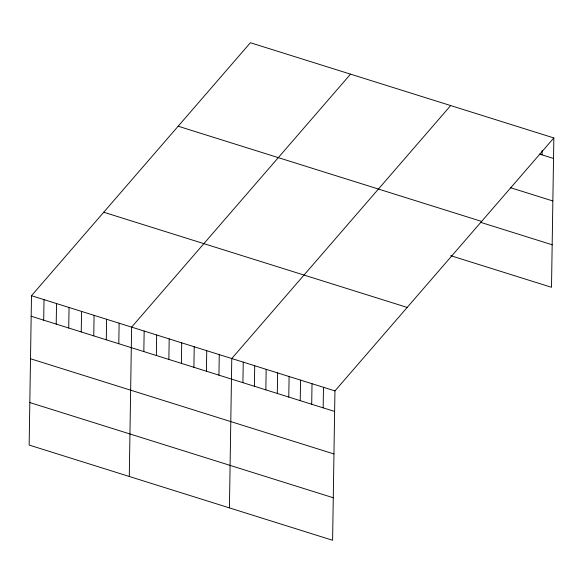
<?xml version="1.0" encoding="UTF-8"?>
<svg xmlns="http://www.w3.org/2000/svg" width="583" height="583" viewBox="0 0 583 583"><rect width="100%" height="100%" fill="white"/><g stroke="black" fill="none" stroke-linecap="round" stroke-linejoin="round"><path stroke-width="0.87" d="M31.497 295.705L29.15 445.062L332.601 540.266L334.948 390.909L553.85 137.938L250.399 42.734L31.497 295.705L334.948 390.909M43.689 320.169L44.017 299.633M56.208 324.097L56.529 303.561M68.728 328.025L69.049 307.489M81.241 331.953L81.569 311.417M93.761 335.874L94.082 315.345M106.281 339.802L106.602 319.273M118.794 343.73L119.121 323.193M129.288 476.479L131.634 327.121L350.536 74.15M143.833 351.585L144.154 331.049M156.346 355.513L156.674 334.977M168.866 359.441L169.187 338.905M181.386 363.369L181.707 342.833M193.899 367.297L194.226 346.761M206.418 371.225L206.739 350.689M218.938 375.146L219.259 354.617M229.432 507.895L231.779 358.538L450.674 105.567M242.914 382.674L243.242 362.138M254.385 386.267L254.705 365.738M265.848 389.867L266.169 369.331M277.311 393.459L277.632 372.931M288.774 397.059L289.095 376.523M300.238 400.659L300.558 380.123M311.701 404.252L312.022 383.716M323.164 407.852L323.485 387.316M542.066 154.874L542.132 150.414M553.85 137.938L551.503 287.295L450.783 255.697M539.61 154.101L553.529 158.474M510.278 187.624L552.859 200.982M178.158 126.212L481.616 221.416M480.931 222.429L552.174 244.78M103.73 212.227L407.189 307.43M31.176 316.241L334.627 411.445M30.505 358.749L333.957 453.96M29.82 402.554L333.272 497.758"/></g></svg>
